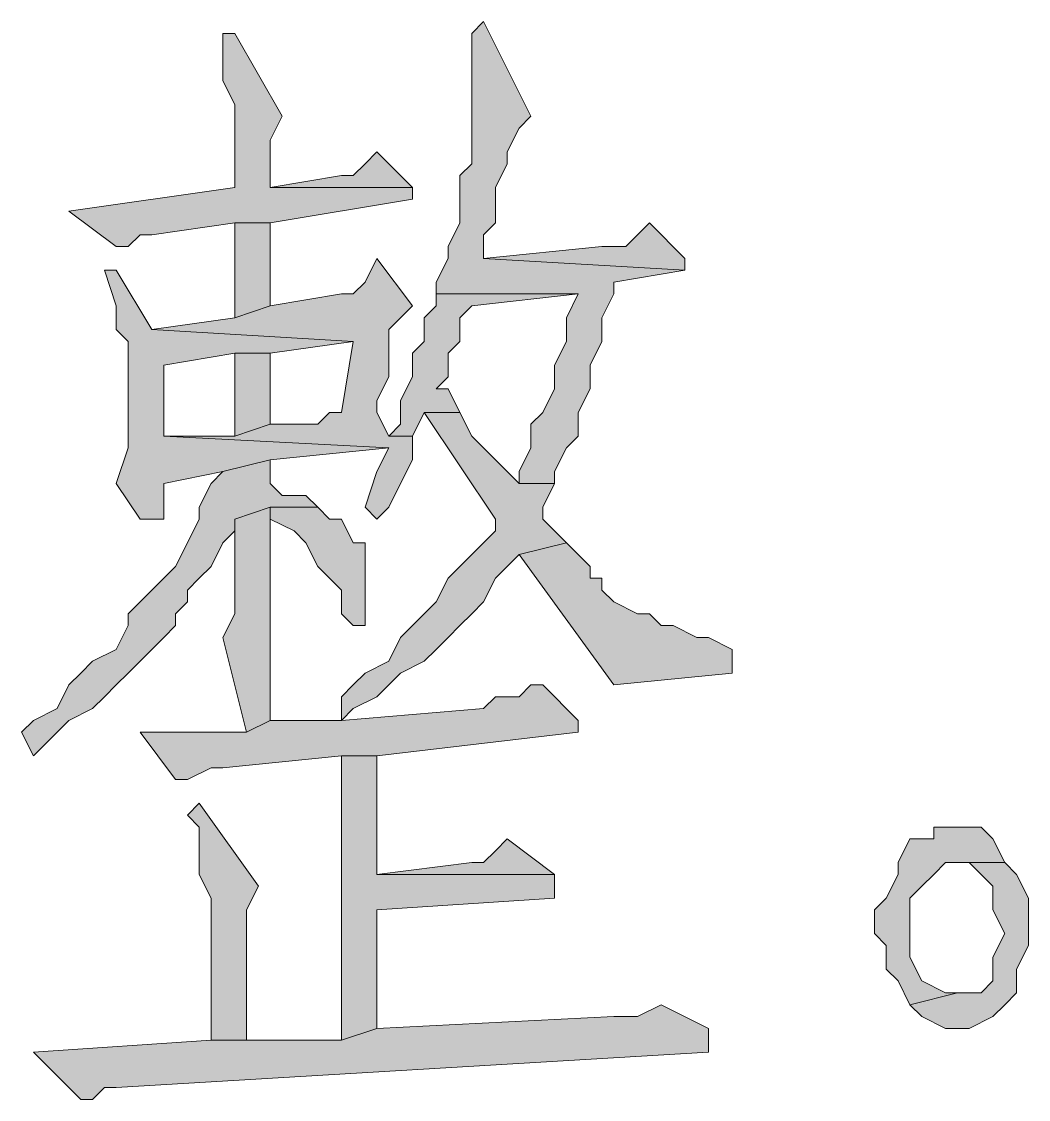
# Model space of a CAD drawing. Header units: millimetres. Extents: x 24 to 410, y 10 to 282.
# Drawn here: x 360.468 to 364.067, y 27.39 to 31.242 of the extents above; entities that cross this region are included whole.
import ezdxf

# ---------------------------------------------------------------- set-up
doc = ezdxf.new("R2010")
doc.units = ezdxf.units.MM

msp = doc.modelspace()

# ---------------------------------------------------------------- hatches: boundary and pattern name
h = msp.add_hatch(color=7)
h.dxf.hatch_style = 2
h.paths.add_polyline_path([(362.119333, 31.242), (362.077, 31.199667), (362.077, 30.734), (362.034667, 30.691667), (362.034667, 30.522333), (361.992333, 30.437667), (361.992333, 30.395333), (361.95, 30.310667), (361.95, 30.268333), (362.458, 30.268333), (362.415667, 30.183667), (362.415667, 30.099), (362.373333, 30.014333), (362.373333, 29.929667), (362.331, 29.845), (362.288667, 29.802667), (362.288667, 29.718), (362.246333, 29.633333), (362.246333, 29.591), (362.373333, 29.591), (362.373333, 29.633333), (362.415667, 29.718), (362.458, 29.760333), (362.458, 29.845), (362.500333, 29.929667), (362.500333, 30.014333), (362.542667, 30.099), (362.542667, 30.183667), (362.585, 30.268333), (362.585, 30.310667), (362.839, 30.353), (362.119333, 30.395333), (362.119333, 30.48), (362.161667, 30.522333), (362.161667, 30.649333), (362.204, 30.734), (362.204, 30.776333), (362.246333, 30.861), (362.288667, 30.903333)])
h = msp.add_hatch(color=7)
h.dxf.hatch_style = 2
h.paths.add_polyline_path([(361.230333, 31.199667), (361.188, 31.199667), (361.188, 31.115), (361.188, 31.030333), (361.230333, 30.945667), (361.230333, 30.649333), (360.637667, 30.564667), (360.807, 30.437667), (360.849333, 30.437667), (360.891667, 30.48), (360.934, 30.48), (361.230333, 30.522333), (361.357333, 30.522333), (361.865333, 30.607), (361.865333, 30.649333), (361.357333, 30.649333), (361.357333, 30.734), (361.357333, 30.776333), (361.357333, 30.818667), (361.399667, 30.903333)])
h = msp.add_hatch(color=7)
h.dxf.hatch_style = 2
h.paths.add_polyline_path([(361.738333, 30.776333), (361.696, 30.734), (361.653667, 30.691667), (361.611333, 30.691667), (361.357333, 30.649333), (361.865333, 30.649333)])
h = msp.add_hatch(color=7)
h.dxf.hatch_style = 2
h.paths.add_polyline_path([(361.357333, 30.522333), (361.230333, 30.522333), (361.230333, 30.395333), (361.230333, 30.183667), (361.357333, 30.226)])
h = msp.add_hatch(color=7)
h.dxf.hatch_style = 2
h.paths.add_polyline_path([(362.712, 30.522333), (362.669667, 30.48), (362.627333, 30.437667), (362.542667, 30.437667), (362.119333, 30.395333), (362.839, 30.353), (362.839, 30.395333)])
h = msp.add_hatch(color=7)
h.dxf.hatch_style = 2
h.paths.add_polyline_path([(361.738333, 30.395333), (361.696, 30.310667), (361.653667, 30.268333), (361.611333, 30.268333), (361.357333, 30.226), (361.230333, 30.183667), (360.934, 30.141333), (361.653667, 30.099), (361.611333, 29.845), (361.569, 29.845), (361.526667, 29.802667), (361.357333, 29.802667), (361.230333, 29.760333), (360.976333, 29.760333), (361.780667, 29.718), (361.738333, 29.633333), (361.696, 29.506333), (361.738333, 29.464), (361.780667, 29.506333), (361.823, 29.591), (361.865333, 29.675667), (361.865333, 29.760333), (361.780667, 29.760333), (361.738333, 29.845), (361.738333, 29.887333), (361.780667, 29.972), (361.780667, 30.141333), (361.865333, 30.226)])
h = msp.add_hatch(color=7)
h.dxf.hatch_style = 2
h.paths.add_polyline_path([(360.807, 30.353), (360.764667, 30.353), (360.807, 30.226), (360.807, 30.141333), (360.849333, 30.099), (360.849333, 29.718), (360.807, 29.591), (360.891667, 29.464), (360.976333, 29.464), (360.976333, 29.548667), (360.976333, 29.591), (361.188, 29.633333), (361.357333, 29.675667), (361.780667, 29.718), (360.976333, 29.760333), (360.976333, 29.887333), (360.976333, 29.929667), (360.976333, 30.014333), (361.230333, 30.056667), (361.357333, 30.056667), (361.653667, 30.099), (360.934, 30.141333)])
h = msp.add_hatch(color=7)
h.dxf.hatch_style = 2
h.paths.add_polyline_path([(361.95, 30.268333), (361.95, 30.226), (361.907667, 30.183667), (361.907667, 30.099), (361.865333, 30.056667), (361.865333, 29.972), (361.823, 29.887333), (361.823, 29.802667), (361.780667, 29.760333), (361.865333, 29.760333), (361.907667, 29.845), (362.034667, 29.845), (361.992333, 29.929667), (361.95, 29.929667), (361.992333, 29.972), (361.992333, 30.056667), (362.034667, 30.099), (362.034667, 30.183667), (362.077, 30.226), (362.458, 30.268333)])
h = msp.add_hatch(color=7)
h.dxf.hatch_style = 2
h.paths.add_polyline_path([(361.357333, 30.056667), (361.230333, 30.056667), (361.230333, 30.014333), (361.230333, 29.760333), (361.357333, 29.802667)])
h = msp.add_hatch(color=7)
h.dxf.hatch_style = 2
h.paths.add_polyline_path([(362.034667, 29.845), (361.907667, 29.845), (362.161667, 29.464), (362.161667, 29.421667), (362.119333, 29.379333), (362.077, 29.337), (362.034667, 29.294667), (361.992333, 29.252333), (361.95, 29.167667), (361.907667, 29.125333), (361.865333, 29.083), (361.823, 29.040667), (361.780667, 28.956), (361.696, 28.913667), (361.653667, 28.871333), (361.611333, 28.829), (361.611333, 28.744333), (361.653667, 28.786667), (361.738333, 28.829), (361.780667, 28.871333), (361.823, 28.913667), (361.907667, 28.956), (361.95, 28.998333), (361.992333, 29.040667), (362.034667, 29.083), (362.077, 29.125333), (362.119333, 29.167667), (362.161667, 29.252333), (362.204, 29.294667), (362.246333, 29.337), (362.415667, 29.379333), (362.373333, 29.421667), (362.331, 29.464), (362.331, 29.506333), (362.373333, 29.591), (362.246333, 29.591), (362.204, 29.633333), (362.161667, 29.675667), (362.077, 29.760333)])
h = msp.add_hatch(color=7)
h.dxf.hatch_style = 2
h.paths.add_polyline_path([(361.357333, 29.675667), (361.188, 29.633333), (361.145667, 29.591), (361.103333, 29.506333), (361.103333, 29.464), (361.061, 29.379333), (361.018667, 29.294667), (360.976333, 29.252333), (360.934, 29.21), (360.891667, 29.167667), (360.849333, 29.125333), (360.849333, 29.083), (360.807, 28.998333), (360.722333, 28.956), (360.68, 28.913667), (360.637667, 28.871333), (360.595333, 28.786667), (360.510667, 28.744333), (360.468333, 28.702), (360.510667, 28.617333), (360.595333, 28.702), (360.637667, 28.744333), (360.722333, 28.786667), (360.764667, 28.829), (360.807, 28.871333), (360.849333, 28.913667), (360.891667, 28.956), (360.934, 28.998333), (360.976333, 29.040667), (361.018667, 29.083), (361.018667, 29.125333), (361.061, 29.167667), (361.061, 29.21), (361.103333, 29.252333), (361.145667, 29.294667), (361.188, 29.379333), (361.230333, 29.421667), (361.230333, 29.464), (361.357333, 29.506333), (361.526667, 29.506333), (361.484333, 29.548667), (361.399667, 29.548667), (361.357333, 29.591)])
h = msp.add_hatch(color=7)
h.dxf.hatch_style = 2
h.paths.add_polyline_path([(361.357333, 29.506333), (361.230333, 29.464), (361.230333, 29.125333), (361.188, 29.040667), (361.272667, 28.702), (361.357333, 28.744333)])
h = msp.add_hatch(color=7)
h.dxf.hatch_style = 2
h.paths.add_polyline_path([(361.526667, 29.506333), (361.357333, 29.506333), (361.357333, 29.464), (361.442, 29.421667), (361.484333, 29.379333), (361.526667, 29.294667), (361.569, 29.252333), (361.611333, 29.21), (361.611333, 29.125333), (361.653667, 29.083), (361.696, 29.083), (361.696, 29.167667), (361.696, 29.379333), (361.653667, 29.379333), (361.611333, 29.464), (361.569, 29.464)])
h = msp.add_hatch(color=7)
h.dxf.hatch_style = 2
h.paths.add_polyline_path([(362.415667, 29.379333), (362.246333, 29.337), (362.585, 28.871333), (363.008333, 28.913667), (363.008333, 28.998333), (362.923667, 29.040667), (362.881333, 29.040667), (362.796667, 29.083), (362.754333, 29.083), (362.712, 29.125333), (362.669667, 29.125333), (362.585, 29.167667), (362.542667, 29.21), (362.542667, 29.252333), (362.500333, 29.252333), (362.500333, 29.294667), (362.458, 29.337)])
h = msp.add_hatch(color=7)
h.dxf.hatch_style = 2
h.paths.add_polyline_path([(362.331, 28.871333), (362.288667, 28.871333), (362.246333, 28.829), (362.161667, 28.829), (362.119333, 28.786667), (361.611333, 28.744333), (361.357333, 28.744333), (361.272667, 28.702), (360.891667, 28.702), (361.018667, 28.532667), (361.061, 28.532667), (361.145667, 28.575), (361.188, 28.575), (361.611333, 28.617333), (361.738333, 28.617333), (362.458, 28.702), (362.458, 28.744333)])
h = msp.add_hatch(color=7)
h.dxf.hatch_style = 2
h.paths.add_polyline_path([(361.738333, 28.617333), (361.611333, 28.617333), (361.611333, 27.601333), (361.738333, 27.643667), (361.738333, 28.067), (362.373333, 28.109333), (362.373333, 28.194), (361.738333, 28.194)])
h = msp.add_hatch(color=7)
h.dxf.hatch_style = 2
h.paths.add_polyline_path([(361.103333, 28.448), (361.061, 28.405667), (361.103333, 28.363333), (361.103333, 28.194), (361.145667, 28.109333), (361.145667, 27.601333), (361.272667, 27.601333), (361.272667, 28.067), (361.315, 28.151667)])
h = msp.add_hatch(color=7)
h.dxf.hatch_style = 2
h.paths.add_polyline_path([(363.770333, 28.363333), (363.728, 28.363333), (363.728, 28.321), (363.643333, 28.321), (363.601, 28.236333), (363.601, 28.194), (363.558667, 28.109333), (363.516333, 28.067), (363.516333, 27.982333), (363.558667, 27.94), (363.558667, 27.855333), (363.601, 27.813), (363.643333, 27.728333), (363.812667, 27.770667), (363.770333, 27.770667), (363.685667, 27.813), (363.643333, 27.897667), (363.643333, 28.109333), (363.685667, 28.151667), (363.728, 28.194), (363.770333, 28.236333), (363.982, 28.236333), (363.939667, 28.321), (363.897333, 28.363333)])
h = msp.add_hatch(color=7)
h.dxf.hatch_style = 2
h.paths.add_polyline_path([(362.204, 28.321), (362.161667, 28.278667), (362.119333, 28.236333), (362.077, 28.236333), (361.738333, 28.194), (362.373333, 28.194)])
h = msp.add_hatch(color=7)
h.dxf.hatch_style = 2
h.paths.add_polyline_path([(363.982, 28.236333), (363.770333, 28.236333), (363.855, 28.236333), (363.897333, 28.194), (363.939667, 28.151667), (363.939667, 28.067), (363.982, 27.982333), (363.939667, 27.897667), (363.939667, 27.813), (363.897333, 27.770667), (363.812667, 27.770667), (363.643333, 27.728333), (363.685667, 27.686), (363.770333, 27.643667), (363.855, 27.643667), (363.939667, 27.686), (363.982, 27.728333), (364.024333, 27.770667), (364.024333, 27.855333), (364.066667, 27.94), (364.066667, 28.109333), (364.024333, 28.194)])
h = msp.add_hatch(color=7)
h.dxf.hatch_style = 2
h.paths.add_polyline_path([(362.754333, 27.728333), (362.669667, 27.686), (362.585, 27.686), (361.738333, 27.643667), (361.611333, 27.601333), (361.145667, 27.601333), (360.510667, 27.559), (360.68, 27.389667), (360.722333, 27.389667), (360.764667, 27.432), (360.807, 27.432), (362.923667, 27.559), (362.923667, 27.643667)])

# ---------------------------------------------------------------- linework, layer by layer
at = {"color": 7, "lineweight": 0}
for points in [[(362.119333, 31.242), (362.077, 31.199667), (362.077, 30.734), (362.034667, 30.691667), (362.034667, 30.522333), (361.992333, 30.437667), (361.992333, 30.395333), (361.95, 30.310667), (361.95, 30.268333), (362.458, 30.268333), (362.415667, 30.183667), (362.415667, 30.099), (362.373333, 30.014333), (362.373333, 29.929667), (362.331, 29.845), (362.288667, 29.802667), (362.288667, 29.718), (362.246333, 29.633333), (362.246333, 29.591), (362.373333, 29.591), (362.373333, 29.633333), (362.415667, 29.718), (362.458, 29.760333), (362.458, 29.845), (362.500333, 29.929667), (362.500333, 30.014333), (362.542667, 30.099), (362.542667, 30.183667), (362.585, 30.268333), (362.585, 30.310667), (362.839, 30.353), (362.119333, 30.395333), (362.119333, 30.48), (362.161667, 30.522333), (362.161667, 30.649333), (362.204, 30.734), (362.204, 30.776333), (362.246333, 30.861), (362.288667, 30.903333)], [(361.230333, 31.199667), (361.188, 31.199667), (361.188, 31.115), (361.188, 31.030333), (361.230333, 30.945667), (361.230333, 30.649333), (360.637667, 30.564667), (360.807, 30.437667), (360.849333, 30.437667), (360.891667, 30.48), (360.934, 30.48), (361.230333, 30.522333), (361.357333, 30.522333), (361.865333, 30.607), (361.865333, 30.649333), (361.357333, 30.649333), (361.357333, 30.734), (361.357333, 30.776333), (361.357333, 30.818667), (361.399667, 30.903333)], [(361.738333, 30.776333), (361.696, 30.734), (361.653667, 30.691667), (361.611333, 30.691667), (361.357333, 30.649333), (361.865333, 30.649333)], [(361.357333, 30.522333), (361.230333, 30.522333), (361.230333, 30.395333), (361.230333, 30.183667), (361.357333, 30.226)], [(362.712, 30.522333), (362.669667, 30.48), (362.627333, 30.437667), (362.542667, 30.437667), (362.119333, 30.395333), (362.839, 30.353), (362.839, 30.395333)], [(361.738333, 30.395333), (361.696, 30.310667), (361.653667, 30.268333), (361.611333, 30.268333), (361.357333, 30.226), (361.230333, 30.183667), (360.934, 30.141333), (361.653667, 30.099), (361.611333, 29.845), (361.569, 29.845), (361.526667, 29.802667), (361.357333, 29.802667), (361.230333, 29.760333), (360.976333, 29.760333), (361.780667, 29.718), (361.738333, 29.633333), (361.696, 29.506333), (361.738333, 29.464), (361.780667, 29.506333), (361.823, 29.591), (361.865333, 29.675667), (361.865333, 29.760333), (361.780667, 29.760333), (361.738333, 29.845), (361.738333, 29.887333), (361.780667, 29.972), (361.780667, 30.141333), (361.865333, 30.226)], [(360.807, 30.353), (360.764667, 30.353), (360.807, 30.226), (360.807, 30.141333), (360.849333, 30.099), (360.849333, 29.718), (360.807, 29.591), (360.891667, 29.464), (360.976333, 29.464), (360.976333, 29.548667), (360.976333, 29.591), (361.188, 29.633333), (361.357333, 29.675667), (361.780667, 29.718), (360.976333, 29.760333), (360.976333, 29.887333), (360.976333, 29.929667), (360.976333, 30.014333), (361.230333, 30.056667), (361.357333, 30.056667), (361.653667, 30.099), (360.934, 30.141333)], [(361.95, 30.268333), (361.95, 30.226), (361.907667, 30.183667), (361.907667, 30.099), (361.865333, 30.056667), (361.865333, 29.972), (361.823, 29.887333), (361.823, 29.802667), (361.780667, 29.760333), (361.865333, 29.760333), (361.907667, 29.845), (362.034667, 29.845), (361.992333, 29.929667), (361.95, 29.929667), (361.992333, 29.972), (361.992333, 30.056667), (362.034667, 30.099), (362.034667, 30.183667), (362.077, 30.226), (362.458, 30.268333)], [(361.357333, 30.056667), (361.230333, 30.056667), (361.230333, 30.014333), (361.230333, 29.760333), (361.357333, 29.802667)], [(362.034667, 29.845), (361.907667, 29.845), (362.161667, 29.464), (362.161667, 29.421667), (362.119333, 29.379333), (362.077, 29.337), (362.034667, 29.294667), (361.992333, 29.252333), (361.95, 29.167667), (361.907667, 29.125333), (361.865333, 29.083), (361.823, 29.040667), (361.780667, 28.956), (361.696, 28.913667), (361.653667, 28.871333), (361.611333, 28.829), (361.611333, 28.744333), (361.653667, 28.786667), (361.738333, 28.829), (361.780667, 28.871333), (361.823, 28.913667), (361.907667, 28.956), (361.95, 28.998333), (361.992333, 29.040667), (362.034667, 29.083), (362.077, 29.125333), (362.119333, 29.167667), (362.161667, 29.252333), (362.204, 29.294667), (362.246333, 29.337), (362.415667, 29.379333), (362.373333, 29.421667), (362.331, 29.464), (362.331, 29.506333), (362.373333, 29.591), (362.246333, 29.591), (362.204, 29.633333), (362.161667, 29.675667), (362.077, 29.760333)], [(361.357333, 29.675667), (361.188, 29.633333), (361.145667, 29.591), (361.103333, 29.506333), (361.103333, 29.464), (361.061, 29.379333), (361.018667, 29.294667), (360.976333, 29.252333), (360.934, 29.21), (360.891667, 29.167667), (360.849333, 29.125333), (360.849333, 29.083), (360.807, 28.998333), (360.722333, 28.956), (360.68, 28.913667), (360.637667, 28.871333), (360.595333, 28.786667), (360.510667, 28.744333), (360.468333, 28.702), (360.510667, 28.617333), (360.595333, 28.702), (360.637667, 28.744333), (360.722333, 28.786667), (360.764667, 28.829), (360.807, 28.871333), (360.849333, 28.913667), (360.891667, 28.956), (360.934, 28.998333), (360.976333, 29.040667), (361.018667, 29.083), (361.018667, 29.125333), (361.061, 29.167667), (361.061, 29.21), (361.103333, 29.252333), (361.145667, 29.294667), (361.188, 29.379333), (361.230333, 29.421667), (361.230333, 29.464), (361.357333, 29.506333), (361.526667, 29.506333), (361.484333, 29.548667), (361.399667, 29.548667), (361.357333, 29.591)], [(361.357333, 29.506333), (361.230333, 29.464), (361.230333, 29.125333), (361.188, 29.040667), (361.272667, 28.702), (361.357333, 28.744333)], [(361.526667, 29.506333), (361.357333, 29.506333), (361.357333, 29.464), (361.442, 29.421667), (361.484333, 29.379333), (361.526667, 29.294667), (361.569, 29.252333), (361.611333, 29.21), (361.611333, 29.125333), (361.653667, 29.083), (361.696, 29.083), (361.696, 29.167667), (361.696, 29.379333), (361.653667, 29.379333), (361.611333, 29.464), (361.569, 29.464)], [(362.415667, 29.379333), (362.246333, 29.337), (362.585, 28.871333), (363.008333, 28.913667), (363.008333, 28.998333), (362.923667, 29.040667), (362.881333, 29.040667), (362.796667, 29.083), (362.754333, 29.083), (362.712, 29.125333), (362.669667, 29.125333), (362.585, 29.167667), (362.542667, 29.21), (362.542667, 29.252333), (362.500333, 29.252333), (362.500333, 29.294667), (362.458, 29.337)], [(362.331, 28.871333), (362.288667, 28.871333), (362.246333, 28.829), (362.161667, 28.829), (362.119333, 28.786667), (361.611333, 28.744333), (361.357333, 28.744333), (361.272667, 28.702), (360.891667, 28.702), (361.018667, 28.532667), (361.061, 28.532667), (361.145667, 28.575), (361.188, 28.575), (361.611333, 28.617333), (361.738333, 28.617333), (362.458, 28.702), (362.458, 28.744333)], [(361.738333, 28.617333), (361.611333, 28.617333), (361.611333, 27.601333), (361.738333, 27.643667), (361.738333, 28.067), (362.373333, 28.109333), (362.373333, 28.194), (361.738333, 28.194)], [(361.103333, 28.448), (361.061, 28.405667), (361.103333, 28.363333), (361.103333, 28.194), (361.145667, 28.109333), (361.145667, 27.601333), (361.272667, 27.601333), (361.272667, 28.067), (361.315, 28.151667)], [(363.770333, 28.363333), (363.728, 28.363333), (363.728, 28.321), (363.643333, 28.321), (363.601, 28.236333), (363.601, 28.194), (363.558667, 28.109333), (363.516333, 28.067), (363.516333, 27.982333), (363.558667, 27.94), (363.558667, 27.855333), (363.601, 27.813), (363.643333, 27.728333), (363.812667, 27.770667), (363.770333, 27.770667), (363.685667, 27.813), (363.643333, 27.897667), (363.643333, 28.109333), (363.685667, 28.151667), (363.728, 28.194), (363.770333, 28.236333), (363.982, 28.236333), (363.939667, 28.321), (363.897333, 28.363333)], [(362.204, 28.321), (362.161667, 28.278667), (362.119333, 28.236333), (362.077, 28.236333), (361.738333, 28.194), (362.373333, 28.194)], [(363.982, 28.236333), (363.770333, 28.236333), (363.855, 28.236333), (363.897333, 28.194), (363.939667, 28.151667), (363.939667, 28.067), (363.982, 27.982333), (363.939667, 27.897667), (363.939667, 27.813), (363.897333, 27.770667), (363.812667, 27.770667), (363.643333, 27.728333), (363.685667, 27.686), (363.770333, 27.643667), (363.855, 27.643667), (363.939667, 27.686), (363.982, 27.728333), (364.024333, 27.770667), (364.024333, 27.855333), (364.066667, 27.94), (364.066667, 28.109333), (364.024333, 28.194)], [(362.754333, 27.728333), (362.669667, 27.686), (362.585, 27.686), (361.738333, 27.643667), (361.611333, 27.601333), (361.145667, 27.601333), (360.510667, 27.559), (360.68, 27.389667), (360.722333, 27.389667), (360.764667, 27.432), (360.807, 27.432), (362.923667, 27.559), (362.923667, 27.643667)]]:
    msp.add_lwpolyline(points, close=True, dxfattribs=at)

doc.saveas('drawing.dxf')
